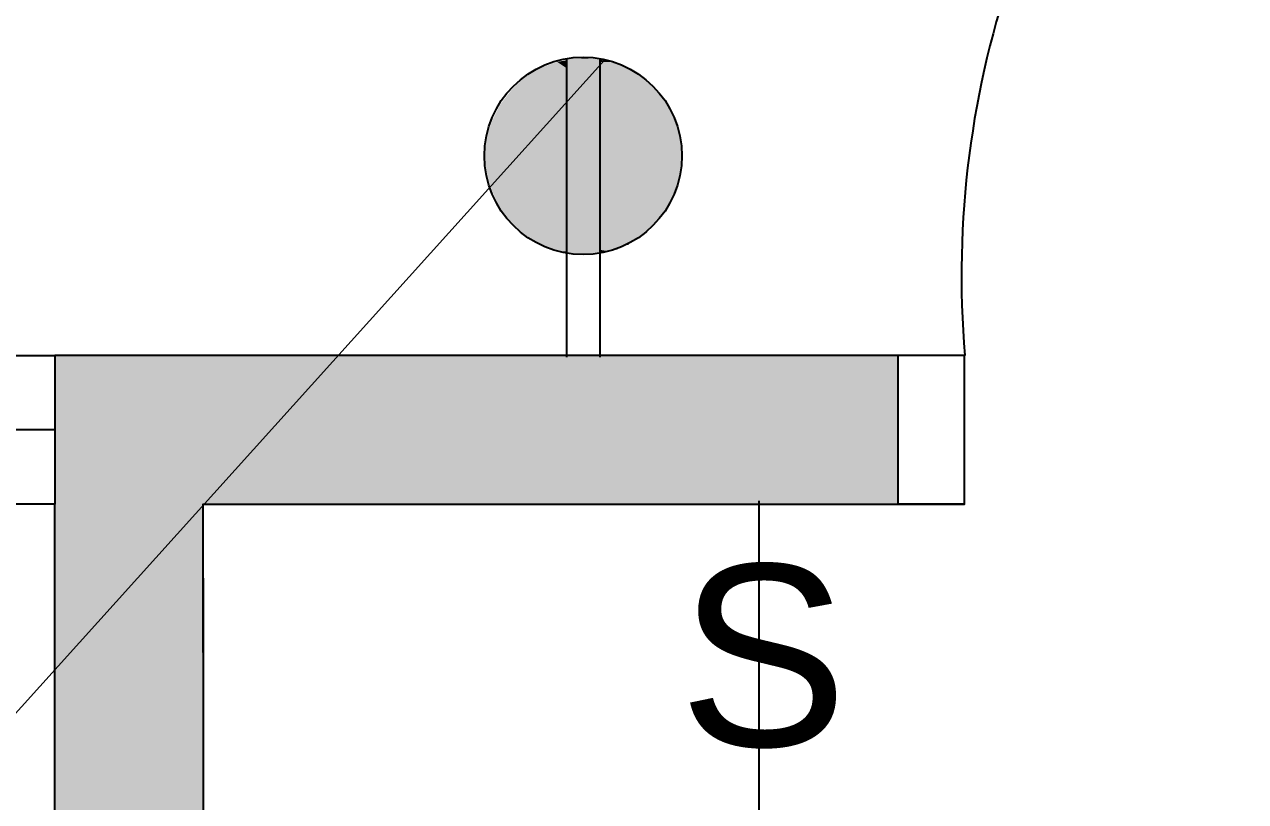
# Model space of a CAD drawing. Header units: millimetres. Extents: x -6528 to 8477, y -4350 to 6937.
# Drawn here: x -170 to 769, y 2606 to 3204 of the extents above; entities that cross this region are included whole.
import ezdxf

# ---------------------------------------------------------------- set-up
doc = ezdxf.new("R2010")
doc.units = ezdxf.units.MM
doc.styles.add('PDF Arial', font='arial.ttf')

msp = doc.modelspace()

# ---------------------------------------------------------------- linework, layer by layer
at = {"color": 102, "lineweight": 0, "true_color": 0x12c44a}
msp.add_lwpolyline([(275.72, 3176.07), (276.93, 3176.07), (275.72, 3176.07), (-3214.76, -696.25)], dxfattribs=at)
at = {"color": 7, "lineweight": 25}
for points in [[(246.56, 3177.29), (246.56, 2947.69)], [(272.07, 3177.29), (272.07, 2947.69)], [(-32.84, 2720.53), (-32.84, 2834.72), (552.69, 2834.72), (552.69, 2948.91), (-147.03, 2948.91), (-147.03, 2834.72), (-1049.61, 2834.72)], [(-551.55, 2948.91), (-147.03, 2948.91)], [(552.69, 2834.72), (501.67, 2834.72), (501.67, 2948.91)], [(-147.03, 2891.81), (-1137.08, 2891.81)], [(394.77, 2583.26), (394.77, 2612.41), (394.77, 2837.15)], [(-147.03, 105.1), (-147.03, 66.23), (-934.21, 66.23), (-934.21, 105.1), (-147.03, 105.1), (-147.03, 2834.72)], [(-32.84, 2777.62), (-32.84, 105.1), (-147.03, 105.1), (-147.03, 156.12), (-32.84, 156.12)]]:
    msp.add_lwpolyline(points, dxfattribs=at)
msp.add_circle((259.32, 3102.58), 75.92, dxfattribs=at)
msp.add_arc((1276.09, 3010.25), 725.83, 87.99495, 184.84482, dxfattribs=at)
at = {"color": 102, "true_color": 0x12c44a, "transparency": 33554559}
for points in [[(239.27, 3174.86), (246.56, 3170), (225.91, 3170)], [(246.56, 3176.07), (246.56, 3174.86), (239.27, 3174.86)], [(246.56, 3174.86), (239.27, 3174.86), (246.56, 3170)], [(248.99, 3177.29), (247.78, 3177.29), (246.56, 3177.29)], [(246.56, 3177.29), (247.78, 3177.29), (247.78, 3177.29)], [(246.56, 3177.29), (247.78, 3177.29), (247.78, 3177.29)], [(247.78, 3177.29), (247.78, 3177.29), (246.56, 3177.29)], [(246.56, 3177.29), (246.56, 3176.07), (246.56, 3176.07)], [(272.07, 3177.29), (247.78, 3177.29), (246.56, 3177.29)], [(272.07, 3177.29), (246.56, 3177.29), (272.07, 3027.87)], [(246.56, 3177.29), (272.07, 3027.87), (246.56, 3027.87)], [(258.71, 3178.5), (272.07, 3177.29), (247.78, 3177.29)], [(247.78, 3177.29), (272.07, 3177.29), (272.07, 3177.29)], [(252.64, 3177.29), (257.5, 3177.29), (248.99, 3177.29)], [(261.14, 3178.5), (263.57, 3177.29), (257.5, 3177.29)], [(270.86, 3177.29), (270.86, 3177.29), (263.57, 3177.29)], [(270.86, 3177.29), (263.57, 3177.29), (267.21, 3177.29)], [(270.86, 3177.29), (272.07, 3177.29), (272.07, 3177.29)], [(272.07, 3177.29), (273.29, 3177.29), (273.29, 3177.29)], [(273.29, 3177.29), (273.29, 3177.29), (272.07, 3177.29)], [(272.07, 3177.29), (273.29, 3177.29), (273.29, 3177.29)], [(273.29, 3177.29), (273.29, 3177.29), (272.07, 3177.29)], [(272.07, 3177.29), (273.29, 3177.29), (273.29, 3177.29)], [(273.29, 3177.29), (273.29, 3177.29), (272.07, 3177.29)], [(273.29, 3177.29), (272.07, 3177.29), (274.5, 3176.07)], [(272.07, 3177.29), (274.5, 3176.07), (272.07, 3176.07)], [(276.93, 3176.07), (272.07, 3176.07), (279.36, 3174.86)], [(272.07, 3176.07), (279.36, 3174.86), (272.07, 3174.86)], [(272.07, 3174.86), (279.36, 3174.86), (279.36, 3174.86)], [(279.36, 3174.86), (279.36, 3174.86), (272.07, 3174.86)], [(279.36, 3174.86), (272.07, 3174.86), (285.44, 3173.64)], [(272.07, 3174.86), (285.44, 3173.64), (272.07, 3173.64)], [(273.29, 3177.29), (274.5, 3176.07), (274.5, 3176.07)], [(274.5, 3176.07), (275.72, 3176.07), (275.72, 3176.07)], [(276.93, 3176.07), (278.15, 3176.07), (278.15, 3176.07)], [(278.15, 3176.07), (280.58, 3174.86), (279.36, 3174.86)], [(280.58, 3174.86), (280.58, 3174.86), (279.36, 3174.86)], [(279.36, 3174.86), (280.58, 3174.86), (283.01, 3174.86)], [(283.01, 3174.86), (285.44, 3173.64), (284.22, 3173.64)], [(225.91, 3170), (246.56, 3162.71), (213.76, 3162.71)], [(246.56, 3170), (225.91, 3170), (246.56, 3162.71)], [(285.44, 3173.64), (272.07, 3173.64), (286.65, 3172.43)], [(272.07, 3173.64), (286.65, 3172.43), (272.07, 3172.43)], [(289.08, 3172.43), (289.08, 3172.43), (272.07, 3172.43)], [(289.08, 3172.43), (272.07, 3172.43), (286.65, 3172.43)], [(289.08, 3172.43), (272.07, 3172.43), (289.08, 3171.21)], [(272.07, 3172.43), (289.08, 3171.21), (272.07, 3171.21)], [(289.08, 3171.21), (272.07, 3171.21), (292.72, 3170)], [(272.07, 3171.21), (292.72, 3170), (272.07, 3170)], [(292.72, 3170), (272.07, 3170), (295.15, 3168.78)], [(272.07, 3170), (295.15, 3168.78), (272.07, 3168.78)], [(295.15, 3168.78), (272.07, 3168.78), (298.8, 3167.57)], [(272.07, 3168.78), (298.8, 3167.57), (272.07, 3167.57)], [(298.8, 3167.57), (272.07, 3167.57), (300.01, 3166.35)], [(272.07, 3167.57), (300.01, 3166.35), (272.07, 3166.35)], [(300.01, 3166.35), (272.07, 3166.35), (301.23, 3165.14)], [(272.07, 3166.35), (301.23, 3165.14), (272.07, 3165.14)], [(301.23, 3165.14), (272.07, 3165.14), (304.87, 3162.71)], [(272.07, 3165.14), (304.87, 3162.71), (272.07, 3162.71)], [(286.65, 3173.64), (284.22, 3173.64), (285.44, 3173.64)], [(284.22, 3173.64), (285.44, 3173.64), (286.65, 3173.64)], [(285.44, 3173.64), (286.65, 3173.64), (287.86, 3172.43)], [(287.86, 3172.43), (290.29, 3172.43), (289.08, 3172.43)], [(289.08, 3172.43), (289.08, 3171.21), (290.29, 3171.21)], [(289.08, 3172.43), (290.29, 3172.43), (290.29, 3171.21)], [(289.08, 3171.21), (290.29, 3171.21), (291.51, 3171.21)], [(291.51, 3171.21), (293.94, 3170), (292.72, 3170)], [(293.94, 3170), (293.94, 3170), (292.72, 3170)], [(292.72, 3170), (293.94, 3170), (295.15, 3168.78)], [(295.15, 3168.78), (297.58, 3168.78), (296.37, 3168.78)], [(298.8, 3167.57), (298.8, 3167.57), (296.37, 3168.78)], [(298.8, 3167.57), (296.37, 3168.78), (297.58, 3168.78)], [(298.8, 3167.57), (300.01, 3166.35), (300.01, 3166.35)], [(300.01, 3166.35), (302.44, 3165.14), (301.23, 3165.14)], [(301.23, 3165.14), (302.44, 3165.14), (302.44, 3165.14)], [(302.44, 3165.14), (302.44, 3165.14), (301.23, 3165.14)], [(302.44, 3165.14), (303.66, 3163.92), (303.66, 3163.92)], [(213.76, 3162.71), (246.56, 3152.99), (204.04, 3152.99)], [(246.56, 3162.71), (213.76, 3162.71), (246.56, 3152.99)], [(272.07, 3162.71), (304.87, 3162.71), (304.87, 3162.71)], [(304.87, 3162.71), (304.87, 3162.71), (272.07, 3162.71)], [(304.87, 3162.71), (272.07, 3162.71), (307.3, 3160.28)], [(272.07, 3162.71), (307.3, 3160.28), (272.07, 3160.28)], [(307.3, 3160.28), (272.07, 3160.28), (309.73, 3159.06)], [(272.07, 3160.28), (309.73, 3159.06), (272.07, 3159.06)], [(309.73, 3159.06), (272.07, 3159.06), (312.16, 3156.63)], [(272.07, 3159.06), (312.16, 3156.63), (272.07, 3156.63)], [(312.16, 3156.63), (272.07, 3156.63), (313.38, 3155.42)], [(272.07, 3156.63), (313.38, 3155.42), (272.07, 3155.42)], [(313.38, 3155.42), (272.07, 3155.42), (314.59, 3154.2)], [(272.07, 3155.42), (314.59, 3154.2), (272.07, 3154.2)], [(303.66, 3163.92), (304.87, 3162.71), (304.87, 3162.71)], [(304.87, 3162.71), (306.09, 3161.49), (306.09, 3161.49)], [(306.09, 3161.49), (308.52, 3160.28), (307.3, 3160.28)], [(309.73, 3159.06), (309.73, 3159.06), (307.3, 3160.28)], [(309.73, 3159.06), (307.3, 3160.28), (308.52, 3160.28)], [(309.73, 3159.06), (310.95, 3157.85), (310.95, 3157.85)], [(310.95, 3157.85), (312.16, 3156.63), (312.16, 3156.63)], [(312.16, 3156.63), (313.38, 3155.42), (313.38, 3155.42)], [(313.38, 3155.42), (313.38, 3155.42), (312.16, 3156.63)], [(313.38, 3155.42), (314.59, 3154.2), (314.59, 3154.2)], [(204.04, 3152.99), (246.56, 3142.06), (195.54, 3142.06)], [(246.56, 3152.99), (204.04, 3152.99), (246.56, 3142.06)], [(314.59, 3154.2), (272.07, 3154.2), (315.8, 3152.99)], [(272.07, 3154.2), (315.8, 3152.99), (272.07, 3152.99)], [(315.8, 3152.99), (272.07, 3152.99), (319.45, 3148.13)], [(272.07, 3152.99), (319.45, 3148.13), (272.07, 3148.13)], [(319.45, 3148.13), (272.07, 3148.13), (320.66, 3146.92)], [(272.07, 3148.13), (320.66, 3146.92), (272.07, 3146.92)], [(320.66, 3146.92), (272.07, 3146.92), (321.88, 3145.7)], [(272.07, 3146.92), (321.88, 3145.7), (272.07, 3145.7)], [(314.59, 3154.2), (315.8, 3152.99), (315.8, 3152.99)], [(315.8, 3152.99), (317.02, 3151.77), (317.02, 3151.77)], [(317.02, 3151.77), (319.45, 3148.13), (319.45, 3148.13)], [(319.45, 3148.13), (319.45, 3148.13), (317.02, 3151.77)], [(319.45, 3148.13), (320.66, 3146.92), (320.66, 3146.92)], [(320.66, 3146.92), (321.88, 3145.7), (321.88, 3145.7)], [(195.54, 3142.06), (246.56, 3129.91), (189.47, 3129.91)], [(246.56, 3142.06), (195.54, 3142.06), (246.56, 3129.91)], [(321.88, 3145.7), (272.07, 3145.7), (324.31, 3142.06)], [(272.07, 3145.7), (324.31, 3142.06), (272.07, 3142.06)], [(272.07, 3142.06), (324.31, 3142.06), (324.31, 3142.06)], [(324.31, 3142.06), (324.31, 3142.06), (272.07, 3142.06)], [(324.31, 3142.06), (272.07, 3142.06), (327.95, 3135.98)], [(272.07, 3142.06), (327.95, 3135.98), (272.07, 3135.98)], [(321.88, 3145.7), (323.09, 3144.49), (323.09, 3144.49)], [(323.09, 3144.49), (323.09, 3144.49), (321.88, 3145.7)], [(323.09, 3144.49), (323.09, 3143.27), (323.09, 3143.27)], [(323.09, 3143.27), (324.31, 3142.06), (324.31, 3142.06)], [(324.31, 3142.06), (324.31, 3140.84), (324.31, 3140.84)], [(324.31, 3140.84), (325.52, 3140.84), (325.52, 3140.84)], [(325.52, 3140.84), (327.95, 3135.98), (327.95, 3135.98)], [(327.95, 3135.98), (327.95, 3135.98), (325.52, 3140.84)], [(189.47, 3129.91), (246.56, 3116.55), (184.61, 3116.55)], [(246.56, 3129.91), (189.47, 3129.91), (246.56, 3116.55)], [(327.95, 3135.98), (272.07, 3135.98), (327.95, 3134.77)], [(272.07, 3135.98), (327.95, 3134.77), (272.07, 3134.77)], [(327.95, 3134.77), (272.07, 3134.77), (327.95, 3133.55)], [(272.07, 3134.77), (327.95, 3133.55), (272.07, 3133.55)], [(327.95, 3133.55), (272.07, 3133.55), (330.38, 3129.91)], [(272.07, 3133.55), (330.38, 3129.91), (272.07, 3129.91)], [(272.07, 3129.91), (330.38, 3129.91), (330.38, 3129.91)], [(330.38, 3129.91), (272.07, 3129.91), (332.81, 3121.41)], [(272.07, 3129.91), (332.81, 3121.41), (272.07, 3121.41)], [(327.95, 3135.98), (327.95, 3134.77), (327.95, 3134.77)], [(327.95, 3134.77), (327.95, 3133.55), (327.95, 3133.55)], [(327.95, 3133.55), (330.38, 3131.12), (330.38, 3131.12)], [(330.38, 3131.12), (330.38, 3131.12), (327.95, 3133.55)], [(330.38, 3131.12), (330.38, 3129.91), (330.38, 3129.91)], [(330.38, 3129.91), (330.38, 3128.69), (330.38, 3128.69)], [(330.38, 3128.69), (332.81, 3121.41), (332.81, 3121.41)], [(332.81, 3121.41), (332.81, 3121.41), (330.38, 3128.69)], [(332.81, 3121.41), (272.07, 3121.41), (332.81, 3120.19)], [(272.07, 3121.41), (332.81, 3120.19), (272.07, 3120.19)], [(272.07, 3120.19), (332.81, 3120.19), (332.81, 3120.19)], [(332.81, 3120.19), (272.07, 3120.19), (334.03, 3116.55)], [(272.07, 3120.19), (334.03, 3116.55), (272.07, 3116.55)], [(332.81, 3121.41), (332.81, 3120.19), (332.81, 3120.19)], [(332.81, 3120.19), (334.03, 3116.55), (334.03, 3116.55)], [(334.03, 3116.55), (334.03, 3116.55), (332.81, 3120.19)], [(184.61, 3116.55), (246.56, 3101.97), (183.39, 3101.97)], [(246.56, 3116.55), (184.61, 3116.55), (246.56, 3101.97)], [(272.07, 3116.55), (334.03, 3116.55), (334.03, 3116.55)], [(334.03, 3116.55), (272.07, 3116.55), (335.24, 3101.97)], [(272.07, 3116.55), (335.24, 3101.97), (272.07, 3101.97)], [(334.03, 3116.55), (334.03, 3115.33), (334.03, 3115.33)], [(334.03, 3115.33), (335.24, 3101.97), (335.24, 3101.97)], [(246.56, 3101.97), (183.39, 3101.97), (246.56, 3088.61)], [(183.39, 3101.97), (246.56, 3088.61), (184.61, 3088.61)], [(335.24, 3101.97), (272.07, 3101.97), (334.03, 3088.61)], [(272.07, 3101.97), (334.03, 3088.61), (272.07, 3088.61)], [(335.24, 3101.97), (334.03, 3088.61), (334.03, 3088.61)], [(246.56, 3088.61), (184.61, 3088.61), (246.56, 3075.24)], [(184.61, 3088.61), (246.56, 3075.24), (189.47, 3075.24)], [(272.07, 3088.61), (334.03, 3088.61), (334.03, 3088.61)], [(334.03, 3088.61), (334.03, 3088.61), (272.07, 3088.61)], [(334.03, 3088.61), (272.07, 3088.61), (332.81, 3083.75)], [(272.07, 3088.61), (332.81, 3083.75), (272.07, 3083.75)], [(272.07, 3083.75), (332.81, 3083.75), (332.81, 3083.75)], [(332.81, 3083.75), (332.81, 3083.75), (272.07, 3083.75)], [(272.07, 3083.75), (332.81, 3083.75), (332.81, 3083.75)], [(332.81, 3083.75), (272.07, 3083.75), (330.38, 3075.24)], [(272.07, 3083.75), (330.38, 3075.24), (272.07, 3075.24)], [(332.81, 3083.75), (330.38, 3076.46), (330.38, 3076.46)], [(330.38, 3076.46), (330.38, 3076.46), (332.81, 3083.75)], [(334.03, 3087.39), (332.81, 3083.75), (332.81, 3083.75)], [(332.81, 3083.75), (332.81, 3083.75), (334.03, 3087.39)], [(334.03, 3088.61), (334.03, 3087.39), (334.03, 3087.39)], [(246.56, 3075.24), (189.47, 3075.24), (246.56, 3061.88)], [(189.47, 3075.24), (246.56, 3061.88), (195.54, 3061.88)], [(272.07, 3075.24), (330.38, 3075.24), (330.38, 3075.24)], [(330.38, 3075.24), (330.38, 3075.24), (272.07, 3075.24)], [(330.38, 3075.24), (272.07, 3075.24), (327.95, 3070.38)], [(272.07, 3075.24), (327.95, 3070.38), (272.07, 3070.38)], [(330.38, 3074.03), (327.95, 3070.38), (327.95, 3070.38)], [(327.95, 3070.38), (327.95, 3070.38), (330.38, 3074.03)], [(330.38, 3076.46), (330.38, 3075.24), (330.38, 3075.24)], [(330.38, 3075.24), (330.38, 3074.03), (330.38, 3074.03)], [(246.56, 3061.88), (195.54, 3061.88), (246.56, 3050.95)], [(195.54, 3061.88), (246.56, 3050.95), (204.04, 3050.95)], [(272.07, 3070.38), (327.95, 3070.38), (327.95, 3070.38)], [(327.95, 3070.38), (327.95, 3070.38), (272.07, 3070.38)], [(327.95, 3070.38), (272.07, 3070.38), (327.95, 3069.17)], [(272.07, 3070.38), (327.95, 3069.17), (272.07, 3069.17)], [(327.95, 3069.17), (272.07, 3069.17), (324.31, 3061.88)], [(272.07, 3069.17), (324.31, 3061.88), (272.07, 3061.88)], [(323.09, 3061.88), (323.09, 3061.88), (272.07, 3061.88)], [(323.09, 3061.88), (272.07, 3061.88), (324.31, 3061.88)], [(323.09, 3061.88), (272.07, 3061.88), (323.09, 3060.67)], [(272.07, 3061.88), (323.09, 3060.67), (272.07, 3060.67)], [(324.31, 3061.88), (323.09, 3061.88), (323.09, 3061.88)], [(323.09, 3061.88), (323.09, 3060.67), (323.09, 3060.67)], [(325.52, 3064.31), (324.31, 3063.1), (324.31, 3063.1)], [(324.31, 3063.1), (324.31, 3061.88), (324.31, 3061.88)], [(327.95, 3069.17), (325.52, 3064.31), (325.52, 3064.31)], [(325.52, 3064.31), (325.52, 3064.31), (327.95, 3069.17)], [(327.95, 3070.38), (327.95, 3069.17), (327.95, 3069.17)], [(323.09, 3060.67), (272.07, 3060.67), (321.88, 3058.24)], [(272.07, 3060.67), (321.88, 3058.24), (272.07, 3058.24)], [(321.88, 3058.24), (272.07, 3058.24), (320.66, 3057.02)], [(272.07, 3058.24), (320.66, 3057.02), (272.07, 3057.02)], [(319.45, 3057.02), (319.45, 3057.02), (272.07, 3057.02)], [(319.45, 3057.02), (272.07, 3057.02), (320.66, 3057.02)], [(319.45, 3057.02), (272.07, 3057.02), (315.8, 3050.95)], [(272.07, 3057.02), (315.8, 3050.95), (272.07, 3050.95)], [(317.02, 3052.16), (315.8, 3050.95), (315.8, 3050.95)], [(319.45, 3057.02), (317.02, 3053.38), (317.02, 3053.38)], [(317.02, 3053.38), (317.02, 3053.38), (319.45, 3057.02)], [(317.02, 3053.38), (317.02, 3052.16), (317.02, 3052.16)], [(320.66, 3057.02), (319.45, 3057.02), (319.45, 3057.02)], [(321.88, 3058.24), (320.66, 3057.02), (320.66, 3057.02)], [(323.09, 3060.67), (321.88, 3058.24), (321.88, 3058.24)], [(321.88, 3058.24), (321.88, 3058.24), (323.09, 3060.67)], [(246.56, 3050.95), (204.04, 3050.95), (246.56, 3041.23)], [(204.04, 3050.95), (246.56, 3041.23), (213.76, 3041.23)], [(315.8, 3050.95), (272.07, 3050.95), (314.59, 3049.73)], [(272.07, 3050.95), (314.59, 3049.73), (272.07, 3049.73)], [(314.59, 3049.73), (272.07, 3049.73), (312.16, 3048.52)], [(272.07, 3049.73), (312.16, 3048.52), (272.07, 3048.52)], [(312.16, 3048.52), (272.07, 3048.52), (310.95, 3047.3)], [(272.07, 3048.52), (310.95, 3047.3), (272.07, 3047.3)], [(310.95, 3047.3), (272.07, 3047.3), (309.73, 3046.09)], [(272.07, 3047.3), (309.73, 3046.09), (272.07, 3046.09)], [(309.73, 3046.09), (272.07, 3046.09), (304.87, 3041.23)], [(272.07, 3046.09), (304.87, 3041.23), (272.07, 3041.23)], [(307.3, 3043.66), (308.52, 3043.66), (306.09, 3042.44)], [(309.73, 3046.09), (307.3, 3043.66), (308.52, 3043.66)], [(309.73, 3046.09), (308.52, 3043.66), (308.52, 3043.66)], [(310.95, 3047.3), (309.73, 3046.09), (309.73, 3046.09)], [(312.16, 3048.52), (310.95, 3047.3), (310.95, 3047.3)], [(313.38, 3049.73), (312.16, 3048.52), (312.16, 3048.52)], [(312.16, 3048.52), (312.16, 3048.52), (313.38, 3049.73)], [(314.59, 3049.73), (313.38, 3049.73), (313.38, 3049.73)], [(315.8, 3050.95), (314.59, 3049.73), (314.59, 3049.73)], [(246.56, 3041.23), (213.76, 3041.23), (246.56, 3033.94)], [(213.76, 3041.23), (246.56, 3033.94), (225.91, 3033.94)], [(246.56, 3033.94), (225.91, 3033.94), (246.56, 3029.08)], [(225.91, 3033.94), (246.56, 3029.08), (239.27, 3029.08)], [(303.66, 3041.23), (303.66, 3041.23), (272.07, 3041.23)], [(303.66, 3041.23), (272.07, 3041.23), (304.87, 3041.23)], [(303.66, 3041.23), (272.07, 3041.23), (301.23, 3038.8)], [(272.07, 3041.23), (301.23, 3038.8), (272.07, 3038.8)], [(300.01, 3038.8), (300.01, 3038.8), (272.07, 3038.8)], [(300.01, 3038.8), (272.07, 3038.8), (301.23, 3038.8)], [(300.01, 3038.8), (272.07, 3038.8), (298.8, 3037.59)], [(272.07, 3038.8), (298.8, 3037.59), (272.07, 3037.59)], [(298.8, 3037.59), (272.07, 3037.59), (292.72, 3033.94)], [(272.07, 3037.59), (292.72, 3033.94), (272.07, 3033.94)], [(272.07, 3033.94), (292.72, 3033.94), (292.72, 3033.94)], [(292.72, 3033.94), (292.72, 3033.94), (272.07, 3033.94)], [(291.51, 3033.94), (291.51, 3033.94), (272.07, 3033.94)], [(291.51, 3033.94), (272.07, 3033.94), (292.72, 3033.94)], [(291.51, 3033.94), (272.07, 3033.94), (289.08, 3032.73)], [(272.07, 3033.94), (289.08, 3032.73), (272.07, 3032.73)], [(291.51, 3033.94), (290.29, 3032.73), (289.08, 3032.73)], [(292.72, 3033.94), (293.94, 3033.94), (291.51, 3033.94)], [(295.15, 3035.16), (293.94, 3033.94), (292.72, 3033.94)], [(293.94, 3033.94), (293.94, 3033.94), (292.72, 3033.94)], [(296.37, 3036.37), (297.58, 3036.37), (295.15, 3035.16)], [(298.8, 3037.59), (296.37, 3036.37), (297.58, 3036.37)], [(298.8, 3037.59), (297.58, 3036.37), (297.58, 3036.37)], [(300.01, 3038.8), (298.8, 3037.59), (298.8, 3037.59)], [(301.23, 3038.8), (302.44, 3038.8), (300.01, 3038.8)], [(302.44, 3040.01), (301.23, 3038.8), (302.44, 3038.8)], [(303.66, 3041.23), (302.44, 3040.01), (302.44, 3040.01)], [(302.44, 3040.01), (302.44, 3038.8), (302.44, 3038.8)], [(304.87, 3041.23), (303.66, 3041.23), (303.66, 3041.23)], [(306.09, 3042.44), (304.87, 3041.23), (304.87, 3041.23)], [(246.56, 3027.87), (246.56, 3027.87), (239.27, 3029.08)], [(246.56, 3027.87), (239.27, 3029.08), (246.56, 3029.08)], [(246.56, 3027.87), (247.78, 3027.87), (247.78, 3027.87)], [(246.56, 3027.87), (247.78, 3027.87), (247.78, 3027.87)], [(247.78, 3027.87), (247.78, 3027.87), (246.56, 3027.87)], [(247.78, 3027.87), (246.56, 3027.87), (248.99, 3027.87)], [(246.56, 3027.87), (248.99, 3027.87), (248.99, 3027.87)], [(246.56, 3027.87), (247.78, 3027.87), (272.07, 3027.87)], [(246.56, 3027.87), (272.07, 3027.87), (272.07, 3027.87)], [(247.78, 3027.87), (272.07, 3027.87), (258.71, 3026.65)], [(248.99, 3027.87), (257.5, 3026.65), (252.64, 3026.65)], [(257.5, 3026.65), (263.57, 3026.65), (261.14, 3026.65)], [(270.86, 3027.87), (267.21, 3026.65), (263.57, 3026.65)], [(272.07, 3027.87), (270.86, 3027.87), (270.86, 3027.87)], [(289.08, 3032.73), (272.07, 3032.73), (285.44, 3031.51)], [(272.07, 3032.73), (285.44, 3031.51), (272.07, 3031.51)], [(285.44, 3031.51), (272.07, 3031.51), (284.22, 3030.3)], [(272.07, 3031.51), (284.22, 3030.3), (272.07, 3030.3)], [(284.22, 3030.3), (272.07, 3030.3), (279.36, 3029.08)], [(272.07, 3030.3), (279.36, 3029.08), (272.07, 3029.08)], [(272.07, 3029.08), (279.36, 3029.08), (279.36, 3029.08)], [(279.36, 3029.08), (279.36, 3029.08), (272.07, 3029.08)], [(276.93, 3029.08), (276.93, 3029.08), (272.07, 3029.08)], [(276.93, 3029.08), (272.07, 3029.08), (279.36, 3029.08)], [(276.93, 3029.08), (272.07, 3029.08), (274.5, 3027.87)], [(272.07, 3029.08), (274.5, 3027.87), (272.07, 3027.87)], [(272.07, 3027.87), (273.29, 3027.87), (273.29, 3027.87)], [(273.29, 3027.87), (273.29, 3027.87), (272.07, 3027.87)], [(273.29, 3027.87), (272.07, 3027.87), (274.5, 3027.87)], [(273.29, 3027.87), (272.07, 3027.87), (272.07, 3027.87)], [(272.07, 3027.87), (273.29, 3027.87), (273.29, 3027.87)], [(273.29, 3027.87), (273.29, 3027.87), (272.07, 3027.87)], [(272.07, 3027.87), (273.29, 3027.87), (273.29, 3027.87)], [(274.5, 3027.87), (273.29, 3027.87), (273.29, 3027.87)], [(275.72, 3027.87), (274.5, 3027.87), (276.93, 3029.08)], [(275.72, 3027.87), (275.72, 3027.87), (274.5, 3027.87)], [(276.93, 3029.08), (275.72, 3027.87), (275.72, 3027.87)], [(278.15, 3029.08), (276.93, 3029.08), (276.93, 3029.08)], [(279.36, 3029.08), (280.58, 3029.08), (278.15, 3029.08)], [(283.01, 3030.3), (280.58, 3029.08), (279.36, 3029.08)], [(280.58, 3029.08), (280.58, 3029.08), (279.36, 3029.08)], [(284.22, 3030.3), (285.44, 3030.3), (283.01, 3030.3)], [(285.44, 3031.51), (284.22, 3030.3), (285.44, 3030.3)], [(287.86, 3031.51), (286.65, 3031.51), (285.44, 3031.51)], [(285.44, 3031.51), (286.65, 3031.51), (285.44, 3030.3)], [(289.08, 3032.73), (290.29, 3032.73), (287.86, 3031.51)], [(290.29, 3032.73), (290.29, 3032.73), (289.08, 3032.73)]]:
    msp.add_solid(points, dxfattribs=at)
at = {"color": 252, "true_color": 0x959595, "transparency": 33554559}
for points in [[(501.67, 2948.91), (-147.03, 2948.91), (501.67, 2834.72)], [(-147.03, 2948.91), (501.67, 2834.72), (-147.03, 2834.72)], [(-147.03, 2834.72), (-32.84, 2834.72), (-32.84, 2834.72)], [(-32.84, 2834.72), (-32.84, 2834.72), (-147.03, 2834.72)], [(-147.03, 2834.72), (-32.84, 2834.72), (-32.84, 2834.72)], [(-32.84, 2834.72), (-147.03, 2834.72), (-32.84, 2777.62)], [(-147.03, 2834.72), (-32.84, 2777.62), (-147.03, 2777.62)], [(-32.84, 2834.72), (501.67, 2834.72), (501.67, 2834.72)], [(-32.84, 2777.62), (-147.03, 2777.62), (-32.84, 1933.35)], [(-147.03, 2777.62), (-32.84, 1933.35), (-147.03, 1933.35)]]:
    msp.add_solid(points, dxfattribs=at)

# ---------------------------------------------------------------- texts
at = {"color": 7, "insert": (332.68, 2646.54), "char_height": 139.63, "attachment_point": 7, "style": 'PDF Arial'}
msp.add_mtext('S', dxfattribs=at)

doc.saveas('drawing.dxf')
